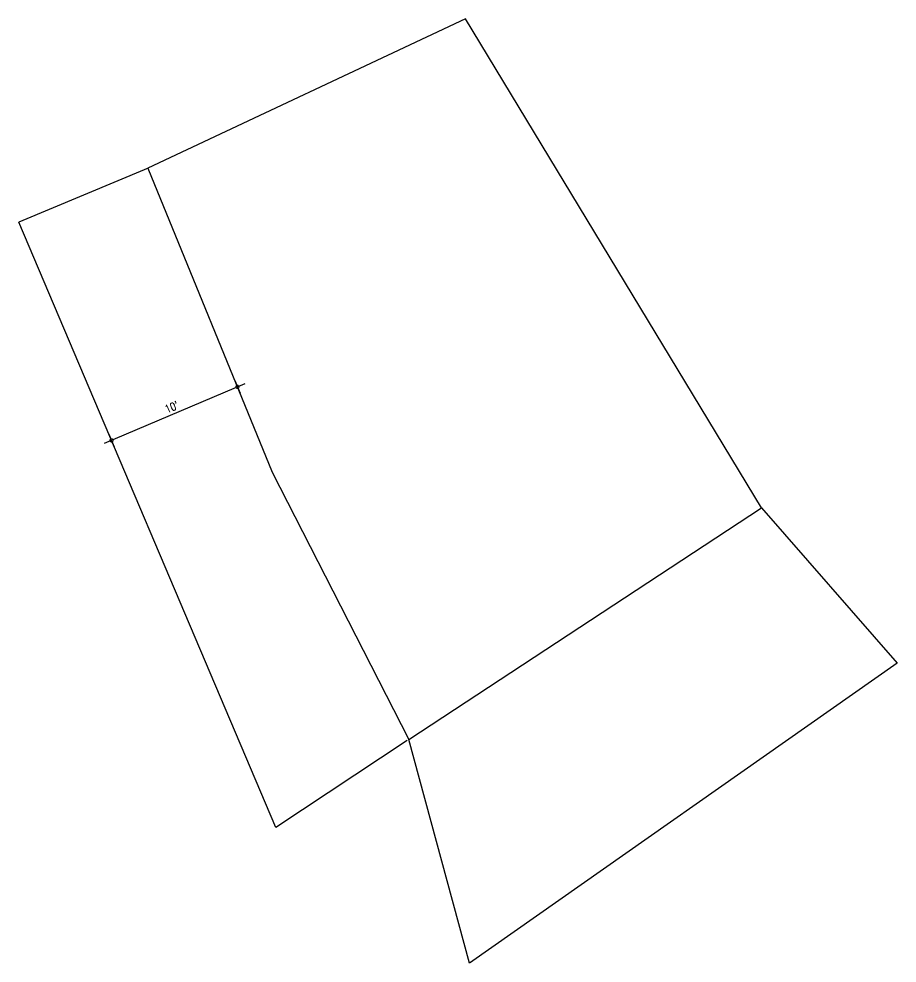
# Model space of a CAD drawing. Header units: inches. Extents: x -5096374 to -5070857, y -3259973 to -3243900.
# Drawn here: x -5072468 to -5071700, y -3244731 to -3243905 of the extents above; entities that cross this region are included whole.
import ezdxf

# ---------------------------------------------------------------- set-up
doc = ezdxf.new("R2010")
doc.units = ezdxf.units.IN
doc.header["$LTSCALE"] = 2
doc.header["$MEASUREMENT"] = 0
doc.header["$PDMODE"] = 34
doc.layers.get('0').update_dxf_attribs({"linetype": 'CONTINUOUS'})
doc.layers.get('DEFPOINTS').update_dxf_attribs({"color": 141, "linetype": 'CONTINUOUS'})
doc.styles.add('ROMANS', font='Romans.shx', dxfattribs={"width": 0.8})
doc.dimstyles.new('8 SCALE', dxfattribs={"dimscale": 0, "dimtxt": 7, "dimasz": 6, "dimexe": 6, "dimexo": 2, "dimgap": 2, "dimtad": 1, "dimdec": 0, "dimzin": 0, "dimdsep": 46, "dimlunit": 4, "dimtxsty": 'ROMANS', "dimblk": 'DOTSMALL', "dimcen": 0, "dimdle": 7, "dimclrd": 8, "dimclre": 8, "dimclrt": 3, "dimadec": 0, "dimazin": 0, "dimtfac": 1, "dimtdec": 0, "dimtofl": 0, "dimtmove": 2, "dimatfit": 3, "dimfxl": 6, "dimfxlon": 1, "dimtolj": 1, "dimtzin": 0, "dimarcsym": 0})

# ---------------------------------------------------------------- blocks, each defined once
blk = doc.blocks.new('_DOTSMALL')
at = {"color": 0, "linetype": 'ByBlock', "const_width": 0.5}
blk.add_lwpolyline([(-0.0625, 0, 1), (0.0625, 0, 1)], format="xyb", close=True, dxfattribs=at)
blk = doc.blocks.new('*D275')
at = {"color": 8, "lineweight": -2, "ltscale": 0.5, "transparency": 16777216}
for p, q in [((-5072279.55, -3244221.37), (-5072274.85, -3244232.41)), ((-5072270.76, -3244224.15), (-5072393.71, -3244276.51)), ((-5072389.62, -3244268.24), (-5072384.92, -3244279.28))]:
    blk.add_line(p, q, dxfattribs=at)
at = {"layer": 'DEFPOINTS', "color": 0, "ltscale": 0.5, "transparency": 16777216}
for p in [(-5072283.1, -3244213.04), (-5072393.17, -3244259.91), (-5072387.27, -3244273.76)]:
    blk.add_point(p, dxfattribs=at)
at = {"color": 8, "lineweight": -2, "ltscale": 0.5, "transparency": 16777216, "xscale": 6, "yscale": 6, "zscale": 6}
for p, rotation in [((-5072277.2, -3244226.89), 23.06567514581088), ((-5072387.27, -3244273.76), 203.0656751458109)]:
    blk.add_blockref('_DOTSMALL', p, dxfattribs=dict(at, rotation=rotation))
at = {"color": 3, "ltscale": 0.5, "transparency": 16777216, "insert": (-5072334.65, -3244244.65), "char_height": 7, "attachment_point": 5, "rotation": 23.06568, "style": 'ROMANS'}
blk.add_mtext("\\A1;10'", dxfattribs=at)

msp = doc.modelspace()

# ---------------------------------------------------------------- linework, layer by layer
at = {"ltscale": 0.5}
msp.add_lwpolyline([(-5072355.54, -3244035.64), (-5072355.54, -3244035.64), (-5072246.99, -3244301.46), (-5072127.21, -3244535.3), (-5071818.99, -3244332.7), (-5072077.74, -3243905.18)], close=True, dxfattribs=at)
for points in [[(-5072355.39, -3244035.57), (-5072468.29, -3244082.86)], [(-5072128.69, -3244536.27), (-5072243.7, -3244612.22), (-5072468.29, -3244082.86)], [(-5071818.99, -3244332.7), (-5071700.45, -3244468.58), (-5072074.26, -3244730.81), (-5072127.21, -3244535.3)]]:
    msp.add_lwpolyline(points, dxfattribs=at)

# ---------------------------------------------------------------- dimensions: what is measured, and where the dimension line sits
dim = msp.add_aligned_dim(p1=(-5072283.1, -3244213.04), p2=(-5072393.17, -3244259.91), distance=15.06, dimstyle='8 SCALE', override={"dimscale": 1}, dxfattribs=at)
dim.commit()
dim.dimension.update_dxf_attribs({"geometry": '*D275', "text_midpoint": (-5072334.65, -3244244.65)})

doc.saveas('drawing.dxf')
